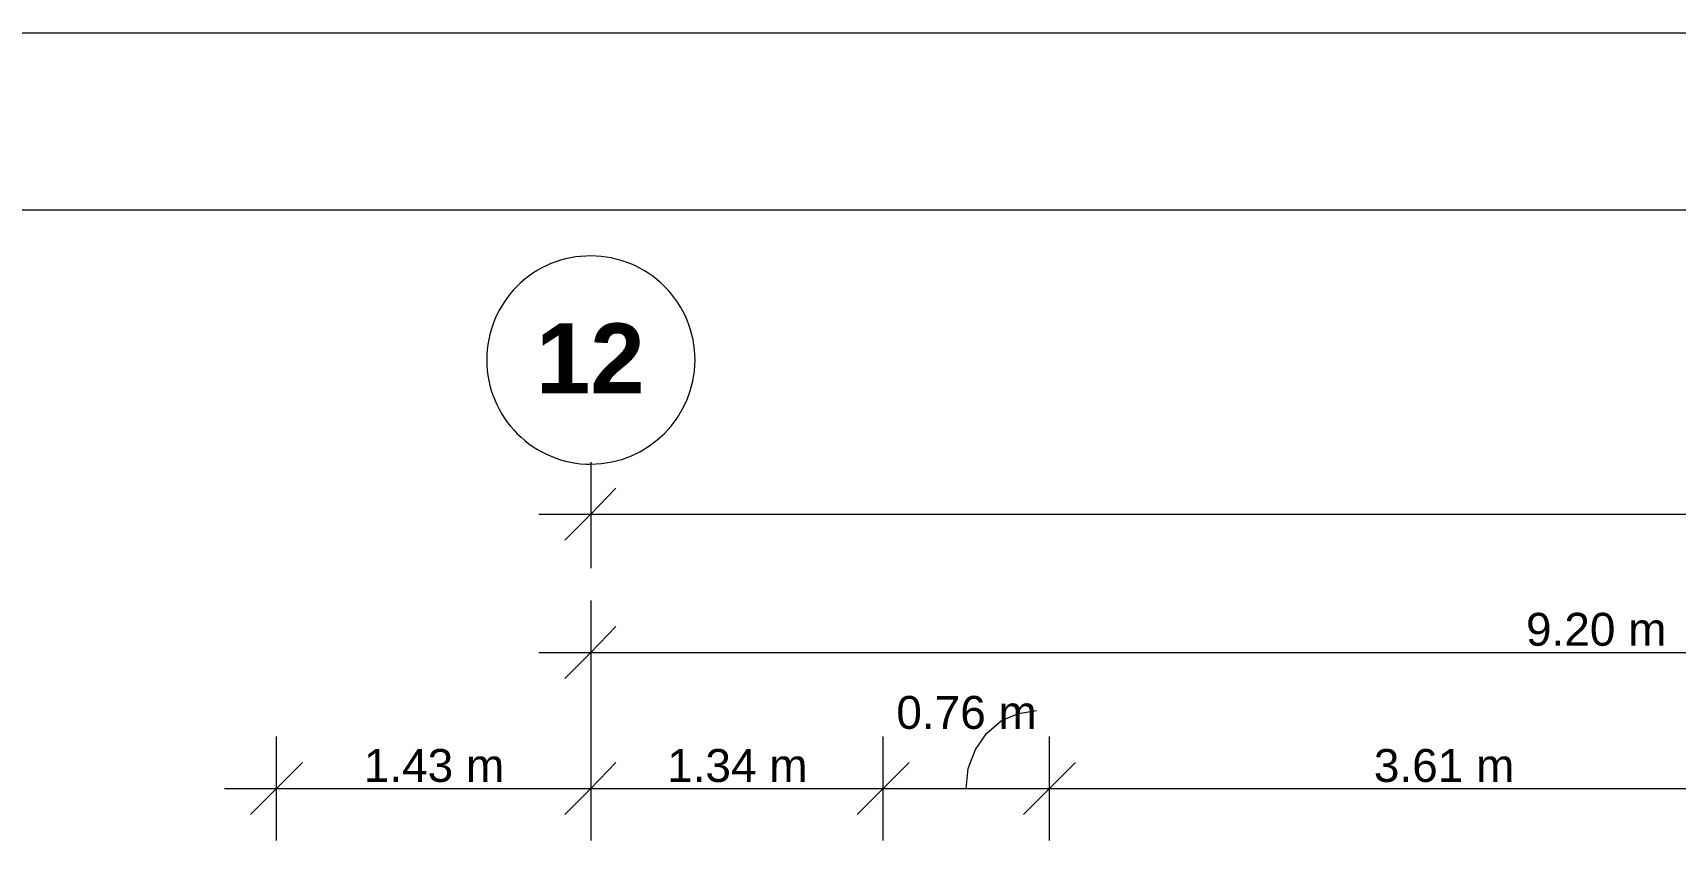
# Model space of a CAD drawing. Header units: metres. Extents: x 98 to 337, y -7 to 53.
# Drawn here: x 105.38 to 112.9, y 49.69 to 53.4 of the extents above; entities that cross this region are included whole.
import ezdxf

# ---------------------------------------------------------------- set-up
doc = ezdxf.new("R2010")
doc.units = ezdxf.units.M
doc.layers.add('PDF_Geometry', color=7, linetype='Continuous', lineweight=0, true_color=0xaaaaaa)
doc.layers.add('PDF_Text', color=7, linetype='Continuous', lineweight=0)
doc.styles.add('PDF Helvetica', font='')
doc.styles.add('PDF Helvetica Bold', font='')
doc.styles.get('PDF Helvetica').set_extended_font_data('Helvetica')
doc.styles.get('PDF Helvetica Bold').set_extended_font_data('Helvetica', bold=True)

msp = doc.modelspace()

# ---------------------------------------------------------------- linework, layer by layer
at = {"layer": 'PDF_Geometry', "color": 7, "lineweight": 0}
msp.add_lwpolyline([(188.0788, 53.3989), (188.0788, -6.5801), (98.1077, -6.5801), (98.1077, 53.3989)], close=True, dxfattribs=at)
msp.add_lwpolyline([(187.6018, 52.5879), (99.2073, 52.5879), (99.2073, -5.9158), (187.6018, -5.9158)], dxfattribs=at)
at = {"layer": 'PDF_Geometry', "lineweight": 0}
msp.add_lwpolyline([(107.9354, 52.3781, 0.418242), (107.4589, 51.9015, 0.414666), (107.9354, 51.4251, 0.411074), (108.412, 51.9015, 0.41466)], format="xyb", close=True, dxfattribs=at)
for points in [[(107.9354, 51.4342), (107.9354, 51.196), (107.9354, 50.9578)], [(107.9354, 51.4251), (107.9354, 50.9486)], [(108.05, 51.3151), (107.9354, 51.196), (107.8164, 51.0768)], [(107.6972, 51.196), (158.751, 51.196)], [(107.9354, 50.8019), (107.9354, 50.5637), (107.9354, 50.3255)], [(107.9354, 50.7882), (107.9354, 50.6278)], [(108.05, 50.6829), (107.9354, 50.5637), (107.8164, 50.4446)], [(107.6972, 50.5637), (117.1309, 50.5637), (126.3264, 50.5637), (135.5219, 50.5637), (144.7219, 50.5637), (153.9174, 50.5637), (158.751, 50.5637)], [(107.9354, 50.4721), (107.9354, 49.8352)], [(109.6536, 49.9406), (109.6627, 50.0323), (109.6949, 50.1193), (109.7453, 50.1926), (109.814, 50.2521), (109.8918, 50.2842), (109.9743, 50.298)], [(106.4968, 49.7023), (106.4968, 49.9406), (106.4968, 50.1789)], [(107.9354, 50.1789), (107.9354, 49.9406), (107.9354, 49.7023)], [(109.2733, 49.7023), (109.2733, 49.9406), (109.2733, 50.1789)], [(110.0338, 49.7023), (110.0338, 49.9406), (110.0338, 50.1789)], [(106.616, 50.0597), (106.4968, 49.9406), (106.3777, 49.8215)], [(108.05, 50.0597), (107.9354, 49.9406), (107.8164, 49.8215)], [(109.3924, 50.0597), (109.2733, 49.9406), (109.1542, 49.8215)], [(110.153, 50.0597), (110.0338, 49.9406), (109.9148, 49.8215)], [(106.2586, 49.9406), (107.9354, 49.9406), (109.2733, 49.9406), (110.0338, 49.9406), (113.6397, 49.9406), (115.8343, 49.9406), (117.1309, 49.9406), (118.5054, 49.9406), (120.3565, 49.9406)]]:
    msp.add_lwpolyline(points, dxfattribs=at)

# ---------------------------------------------------------------- texts
at = {"layer": 'PDF_Text', "lineweight": 0, "attachment_point": 4}
for s, insert, char_height, style in [('12', (107.6839, 51.9091), 0.32008, 'PDF Helvetica Bold'), ('9.20 m', (112.2153, 50.6684), 0.15053, 'PDF Helvetica'), ('0.76 m', (109.3334, 50.2881), 0.15053, 'PDF Helvetica'), ('1.43 m', (106.8958, 50.0453), 0.15053, 'PDF Helvetica'), ('1.34 m', (108.2841, 50.0453), 0.15053, 'PDF Helvetica'), ('3.61 m', (111.5189, 50.0453), 0.15053, 'PDF Helvetica')]:
    msp.add_mtext(s, dxfattribs=dict(at, insert=insert, char_height=char_height, style=style))

doc.saveas('drawing.dxf')
